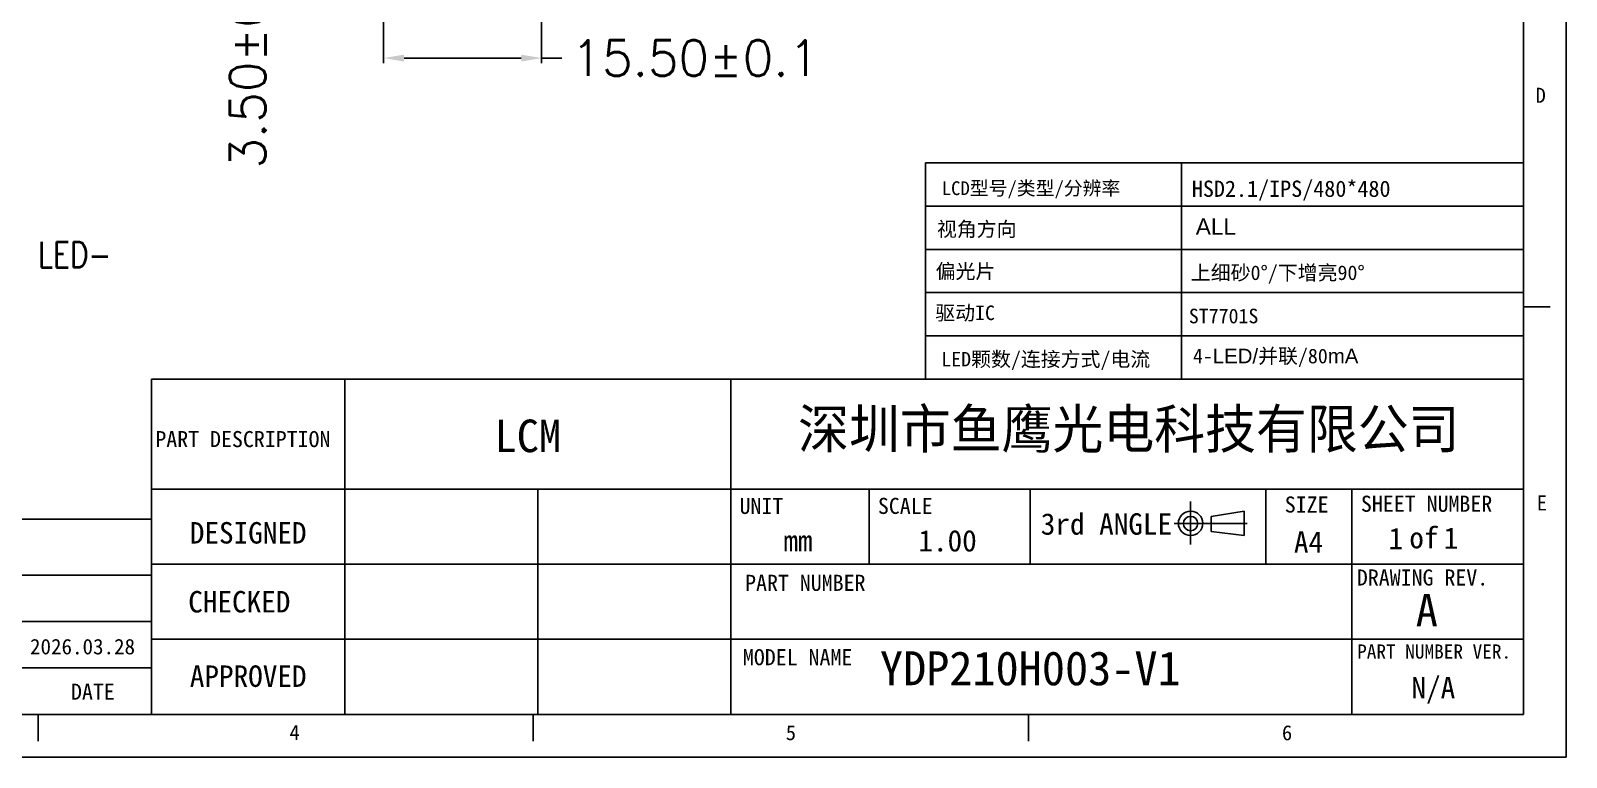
# Model space of a CAD drawing. Header units: millimetres. Extents: x 3264 to 3564, y 1588 to 1796.
# Drawn here: x 3413.7 to 3564.4, y 1587.7 to 1659 of the extents above; entities that cross this region are included whole.
import ezdxf
from ezdxf.enums import TextEntityAlignment as Align

# ---------------------------------------------------------------- set-up
doc = ezdxf.new("R2010")
doc.units = ezdxf.units.MM
doc.layers.add('DIM', color=3, linetype='Continuous')
doc.layers.add('FPC', color=30, linetype='Continuous')
doc.styles.add('NOTE', font='ROMANS.shx', dxfattribs={"width": 0.8, "bigfont": 'EXTFONT.shx'})
doc.styles.add('ROMANS', font='ROMANS.SHX')
doc.styles.add('宋', font='', dxfattribs={"height": 2})
doc.styles.add('宋体', font='')
doc.styles.get('宋').set_extended_font_data('SimSun')
doc.styles.get('宋体').set_extended_font_data('SimSun')
doc.dimstyles.new('lcm111', dxfattribs={"dimtxt": 1.5, "dimasz": 1.5, "dimexe": 0.8, "dimexo": 0.8, "dimgap": 0.3, "dimtad": 0, "dimzin": 1, "dimdsep": 46, "dimtxsty": 'ROMANS', "dimcen": 1, "dimclrd": 147, "dimclre": 147, "dimclrt": 7, "dimadec": 0, "dimazin": 0, "dimtfac": 1, "dimtmove": 0, "dimatfit": 3, "dimfxl": 1, "dimtolj": 1, "dimarcsym": 0})

# ---------------------------------------------------------------- blocks, each defined once
blk = doc.blocks.new('THIRD-PROJ_BL0')
at = {"linetype": 'Continuous'}
blk.add_line((257.13, 38.11), (257.13, 34.11), dxfattribs=at)
at = {"color": 7, "linetype": 'Continuous'}
for p, q in [((255.59, 36.06), (262.41, 36.06)), ((259.04, 36.73), (262.11, 37.22)), ((259.04, 36.73), (259.04, 35.31)), ((262.11, 37.22), (262.11, 34.94)), ((259.04, 35.31), (262.11, 34.94))]:
    blk.add_line(p, q, dxfattribs=at)
for centre, radius in [((257.13, 36.08), 1.14), ((257.13, 36.06), 0.67)]:
    blk.add_circle(centre, radius, dxfattribs=at)
blk = doc.blocks.new('*D123')
at = {"layer": 'Defpoints', "color": 0}
for p in [(3448.33, 1672.59), (3463.83, 1673.17), (3463.83, 1656.3)]:
    blk.add_point(p, dxfattribs=at)
at = {"layer": 'DIM', "color": 147, "lineweight": -2}
for p, q in [((3463.83, 1672.67), (3463.83, 1655.8)), ((3448.33, 1672.09), (3448.33, 1655.8)), ((3450.33, 1656.3), (3461.83, 1656.3)), ((3463.83, 1656.3), (3465.83, 1656.3))]:
    blk.add_line(p, q, dxfattribs=at)
at = {"layer": 'DIM', "color": 147}
for points in [[(3450.33, 1656.63), (3450.33, 1655.96), (3448.33, 1656.3)], [(3461.83, 1656.63), (3461.83, 1655.96), (3463.83, 1656.3)]]:
    blk.add_solid(points, dxfattribs=at)
at = {"layer": 'DIM', "color": 7, "insert": (3478.91, 1656.3), "char_height": 3.5, "attachment_point": 5, "style": 'ROMANS'}
blk.add_mtext('\\A1;15.50%%P0.1', dxfattribs=at)
blk = doc.blocks.new('*D125')
at = {"layer": 'Defpoints', "color": 0}
for p in [(3448.68, 1675.78), (3435, 1672.28), (3449.18, 1672.28)]:
    blk.add_point(p, dxfattribs=at)
at = {"layer": 'DIM', "color": 147, "lineweight": -2}
for p, q in [((3435, 1677.78), (3435, 1679.78)), ((3448.18, 1675.78), (3434.5, 1675.78)), ((3435, 1675.78), (3435, 1672.28)), ((3448.68, 1672.28), (3434.5, 1672.28)), ((3435, 1670.28), (3435, 1668.28))]:
    blk.add_line(p, q, dxfattribs=at)
at = {"layer": 'DIM', "color": 147}
for points in [[(3434.67, 1677.78), (3435.34, 1677.78), (3435, 1675.78)], [(3434.67, 1670.28), (3435.34, 1670.28), (3435, 1672.28)]]:
    blk.add_solid(points, dxfattribs=at)
at = {"layer": 'DIM', "color": 7, "insert": (3435, 1656.11), "char_height": 3.5, "attachment_point": 5, "rotation": 90, "style": 'ROMANS'}
blk.add_mtext('\\A1;3.50%%P0.3', dxfattribs=at)

msp = doc.modelspace()

# ---------------------------------------------------------------- linework, layer by layer
at = {"color": 7, "linetype": 'Continuous'}
for p in [(3564.375, 1796.069), (3264.45, 1587.7)]:
    msp.add_line(p, (3564.375, 1587.7), dxfattribs=at)
at = {"linetype": 'Continuous'}
for p, q in [((3560.165, 1791.859), (3560.165, 1591.91)), ((3560.165, 1631.9), (3562.796, 1631.9)), ((3268.66, 1591.91), (3560.165, 1591.91)), ((3414.423, 1591.91), (3414.423, 1589.279)), ((3463.011, 1591.91), (3463.011, 1589.279)), ((3511.598, 1591.91), (3511.598, 1589.279))]:
    msp.add_line(p, q, dxfattribs=at)
at = {"color": 4, "linetype": 'Continuous'}
for p, q in [((3560.165, 1646.025), (3501.499, 1646.025)), ((3501.499, 1624.796), (3501.499, 1646.025)), ((3526.611, 1624.796), (3526.611, 1646.025)), ((3560.165, 1641.779), (3501.499, 1641.779)), ((3560.165, 1637.533), (3501.499, 1637.533)), ((3560.165, 1633.288), (3501.499, 1633.288)), ((3560.165, 1629.042), (3501.499, 1629.042)), ((3560.165, 1620.85), (3560.165, 1628.743)), ((3425.567, 1591.91), (3425.567, 1624.796)), ((3560.165, 1624.796), (3425.567, 1624.796)), ((3444.51, 1591.91), (3444.51, 1624.796)), ((3482.395, 1591.91), (3482.395, 1624.796)), ((3501.499, 1624.796), (3501.499, 1624.796)), ((3560.165, 1624.796), (3501.499, 1624.796)), ((3482.395, 1591.91), (3482.395, 1620.85)), ((3560.165, 1591.91), (3560.165, 1620.85)), ((3482.395, 1614.01), (3425.567, 1614.01)), ((3463.453, 1591.91), (3463.453, 1614.01)), ((3560.165, 1614.01), (3482.395, 1614.01)), ((3495.971, 1606.643), (3495.971, 1614.01)), ((3511.756, 1606.643), (3511.756, 1614.01)), ((3534.908, 1606.643), (3534.908, 1614.01)), ((3543.327, 1591.91), (3543.327, 1614.01)), ((3425.567, 1611.059), (3351.55, 1611.059)), ((3482.395, 1606.643), (3425.567, 1606.643)), ((3560.165, 1606.643), (3482.395, 1606.643)), ((3425.567, 1605.572), (3351.55, 1605.572)), ((3425.567, 1602.434), (3425.567, 1591.91)), ((3425.567, 1601.018), (3351.55, 1601.018)), ((3482.395, 1599.276), (3425.567, 1599.276)), ((3560.165, 1599.276), (3482.395, 1599.276)), ((3425.567, 1596.464), (3351.55, 1596.464)), ((3425.567, 1591.91), (3335.249, 1591.91)), ((3482.395, 1591.91), (3425.567, 1591.91))]:
    msp.add_line(p, q, dxfattribs=at)

# ---------------------------------------------------------------- block references
at = {"color": 4, "linetype": 'Continuous', "xscale": 1.052366515200447, "yscale": 1.052366515199992, "zscale": 1.052366515200083}
msp.add_blockref('THIRD-PROJ_BL0', (3256.916, 1572.685), dxfattribs=at)

# ---------------------------------------------------------------- texts
at = {"color": 4, "linetype": 'Continuous', "style": '宋体'}
for s, height, p in [('D', 1.473, (3561.367, 1651.909)), ('PART DESCRIPTION', 1.57855, (3425.93, 1618.128)), ('UNIT', 1.5785, (3483.25, 1611.574)), ('SCALE', 1.5785, (3496.825, 1611.574)), ('SIZE', 1.5785, (3536.752, 1611.71)), ('SHEET NUMBER', 1.57855, (3544.224, 1611.787)), ('E', 1.473, (3561.482, 1611.913)), ('3rd ANGLE', 2.1047, (3512.809, 1609.537)), ('PART NUMBER', 1.57855, (3483.799, 1604.029)), ('DRAWING REV.', 1.57855, (3543.826, 1604.551)), ('PART NUMBER VER.', 1.38768, (3543.854, 1597.385)), ('MODEL NAME', 1.5785, (3483.582, 1596.731)), ('4', 1.473, (3439.089, 1589.397)), ('5', 1.473, (3487.791, 1589.38)), ('6', 1.473, (3536.475, 1589.371))]:
    msp.add_text(s, height=height, dxfattribs=at).set_placement(p)
at = {"color": 0, "linetype": 'Continuous', "style": '宋体'}
for s, height, rotation, p in [('LCD型号/类型/分辨率', 1.3533, 359.99988, (3511.849, 1642.854)), ('视角方向', 1.4321, 359.99988, (3506.527, 1638.801)), ('偏光片', 1.4321, 0.00012, (3505.423, 1634.667)), ('驱动IC', 1.4321, 0.00012, (3505.384, 1630.59)), ('LED颗数/连接方式/电流', 1.43206, 0.00012, (3513.299, 1626.041))]:
    msp.add_text(s, height=height, rotation=rotation, dxfattribs=at).set_placement(p, align=Align.CENTER)
at = {"color": 6, "style": 'NOTE', "width": 0.8}
msp.add_text('LED-', height=2.525, dxfattribs=at).set_placement((3414.419, 1635.757))
at = {"color": 1, "linetype": 'Continuous', "style": '宋体'}
for s, height, p in [('LCM ', 3.1966, (3463.562, 1617.637)), ('A', 3.197, (3550.689, 1600.537))]:
    msp.add_text(s, height=height, dxfattribs=at).set_placement(p, align=Align.CENTER)
at = {"color": 4, "linetype": 'Continuous', "style": '宋体'}
for s, height, p in [('DESIGNED', 2.1047, (3435.039, 1608.67)), ('mm', 2.1047, (3488.985, 1607.891)), ('1.00', 2.1047, (3503.665, 1607.891)), ('A4', 2.1047, (3539.083, 1607.764)), ('1', 2.105, (3547.655, 1608.112)), ('of', 2.1047, (3550.404, 1608.195)), ('1', 2.105, (3553.061, 1608.152)), ('CHECKED', 2.1047, (3434.167, 1601.907)), ('APPROVED', 2.1047, (3435.039, 1594.609)), ('N/A', 2.1047, (3551.331, 1593.478)), ('DATE', 1.5785, (3419.803, 1593.345))]:
    msp.add_text(s, height=height, dxfattribs=at).set_placement(p, align=Align.CENTER)
at = {"color": 1, "attachment_point": 1, "style": '宋体'}
for s, insert, char_height, width in [('{\\fArial|b0|i0|c0|p32;ALL}', (3528.02, 1640.567), 1.59214, 49.85756), ('4-{\\fArial|b0|i0|c0|p32;LED/}并联/80{\\fArial|b0|i0|c0|p32;mA}', (3527.738, 1627.785), 1.43292, 18.24889)]:
    msp.add_mtext(s, dxfattribs=dict(at, insert=insert, char_height=char_height, width=width))
at = {"color": 2, "attachment_point": 1}
for s, insert, char_height, width, style in [('{\\C1;2026.03.28}', (3413.629, 1599.316), 1.51562, 11.15509, '宋'), ('\\pxi0.754525,l0;{\\C4;YDP210H003-V1}', (3494.507, 1598.102), 3.3372, 36.06854, '宋体')]:
    msp.add_mtext(s, dxfattribs=dict(at, insert=insert, char_height=char_height, width=width, style=style))
at = {"color": 1, "style": '宋体'}
for tag, p, height in [('HSD2.1/IPS/480*480', (3527.634, 1642.684), 1.592), ('上细砂0°/下增亮90°', (3527.532, 1634.525), 1.433), ('ST7701S', (3527.338, 1630.276), 1.433)]:
    msp.add_attdef(tag, p, '', height=height, dxfattribs=at)
at = {"layer": 'FPC', "color": 4, "insert": (3488.998, 1621.843), "char_height": 3.84, "width": 103.7023, "attachment_point": 1}
msp.add_mtext('深圳市鱼鹰光电科技有限公司', dxfattribs=at)

# ---------------------------------------------------------------- dimensions: what is measured, and where the dimension line sits
at = {"layer": 'DIM'}
dim = msp.add_linear_dim(base=(3435.004, 1672.276), p1=(3448.677, 1675.776), p2=(3449.177, 1672.276), angle=90, text='<>%%P0.3', dimstyle='lcm111', override={"dimtxt": 3.5, "dimasz": 2, "dimexe": 0.49975, "dimexo": 0.49975, "dimgap": 0.49975}, dxfattribs=at)
dim.commit()
dim.dimension.update_dxf_attribs({"geometry": '*D125', "text_midpoint": (3435.004, 1656.11)})
dim = msp.add_linear_dim(base=(3463.827, 1656.296), p1=(3448.327, 1672.588), p2=(3463.827, 1673.174), text='<>%%P0.1', dimstyle='lcm111', override={"dimtxt": 3.5, "dimasz": 2, "dimexe": 0.49975, "dimexo": 0.49975, "dimgap": 0.49975}, dxfattribs=at)
dim.commit()
dim.dimension.update_dxf_attribs({"geometry": '*D123', "text_midpoint": (3478.91, 1656.296)})

doc.saveas('drawing.dxf')
